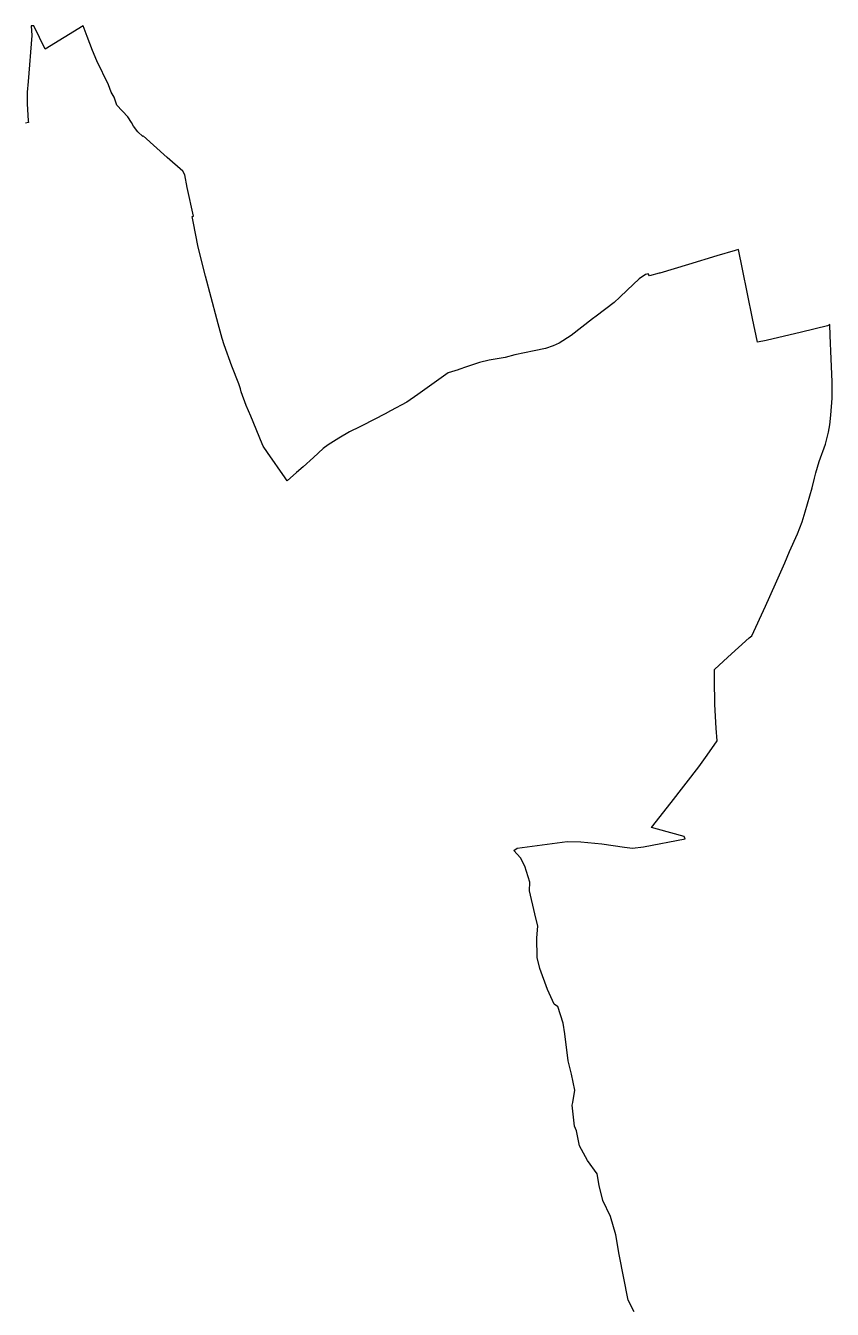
# Model space of a CAD drawing. Extents: x 501969 to 504799, y 6749305 to 6753731.
# Drawn here: x 503359 to 504749, y 6751518 to 6753731 of the extents above; entities that cross this region are included whole.
import ezdxf

# ---------------------------------------------------------------- set-up
doc = ezdxf.new("R2010")
doc.units = 0
doc.linetypes.add('CONTINU', pattern=[0])
doc.layers.add('1SECTION', color=7, linetype='CONTINU')

msp = doc.modelspace()

# ---------------------------------------------------------------- linework, layer by layer
at = {"layer": '1SECTION'}
msp.add_lwpolyline([(504407.95, 6751513.8), (504397.69, 6751533.53), (504382.11, 6751612.4), (504376.58, 6751646.62), (504367.43, 6751677.78), (504354.04, 6751705.53), (504347.65, 6751731.25), (504344.01, 6751751.53), (504327.4, 6751774.49), (504313.98, 6751799.66), (504308.4, 6751825.89), (504305.26, 6751833.53), (504301.16, 6751869.98), (504302.2, 6751874.79), (504305.58, 6751895.62), (504300.21, 6751923.33), (504294, 6751946.58), (504288.37, 6751992.88), (504285.72, 6752011.16), (504276.3, 6752039.85), (504275.83, 6752040.17), (504269.98, 6752044.18), (504258.77, 6752069.67), (504245.46, 6752105.78), (504240.8, 6752124.68), (504240.48, 6752158.57), (504242.04, 6752178.74), (504236.61, 6752199.84), (504227.55, 6752239.35), (504228.07, 6752254.59), (504219.68, 6752281.83), (504212.2, 6752296.33), (504200.41, 6752309.04), (504206.51, 6752313.2), (504292.48, 6752324.49), (504315.87, 6752323.98), (504352.31, 6752320.25), (504391.55, 6752314.93), (504404.94, 6752312.95), (504423.97, 6752315.6), (504496.11, 6752329.34), (504494.18, 6752333.04), (504494.07, 6752333.45), (504448.08, 6752345.64), (504437.7, 6752348.77), (504471.74, 6752391.66), (504519.18, 6752453.49), (504533.52, 6752473.47), (504551.21, 6752498.11), (504549.3, 6752519.87), (504546.81, 6752560.69), (504546.63, 6752603.71), (504546.55, 6752621.29), (504569.27, 6752642.25), (504606.14, 6752675.72), (504610.53, 6752679.25), (504634.3, 6752730.04), (504651.41, 6752768.84), (504667.44, 6752805.22), (504675.55, 6752824.43), (504689.45, 6752854.8), (504697.49, 6752875.61), (504702.86, 6752892.96), (504714.66, 6752934.39), (504718.95, 6752951.11), (504721.21, 6752959.97), (504726.95, 6752979.81), (504737.55, 6753009.5), (504742.74, 6753030.45), (504745.14, 6753042.8), (504746.68, 6753059.83), (504749.34, 6753089), (504749.46, 6753116.94), (504747.49, 6753156.81), (504745.86, 6753196.97), (504745.14, 6753216.01), (504741.3, 6753213.52), (504696.48, 6753202.65), (504635.37, 6753188.29), (504620.79, 6753185.48), (504612.07, 6753226.43), (504594.76, 6753311.43), (504587.54, 6753345.25), (504581.89, 6753343.55), (504550.25, 6753334.08), (504501.64, 6753319.52), (504451.98, 6753304.31), (504451.27, 6753304.12), (504434.57, 6753299.64), (504431.99, 6753303.28), (504427.61, 6753302), (504416.51, 6753294.44), (504395.74, 6753274.88), (504383.41, 6753262.96), (504373.43, 6753254.01), (504342.57, 6753230.48), (504336.32, 6753225.61), (504299.5, 6753196.97), (504278.46, 6753183.73), (504268.26, 6753178.91), (504255.11, 6753174.32), (504235.65, 6753170.76), (504202.15, 6753163.52), (504185.62, 6753159.18), (504158.05, 6753154.37), (504141.64, 6753150.36), (504118.92, 6753143.04), (504105.64, 6753138.03), (504104.46, 6753137.58), (504087.41, 6753132.49), (504035.38, 6753094.93), (504016.15, 6753082.19), (503987.88, 6753067.05), (503978.63, 6753062.15), (503939.76, 6753041.57), (503934.93, 6753039.21), (503917.49, 6753030.7), (503898.79, 6753019.96), (503880.77, 6753008.31), (503872.2, 6753001.94), (503855.56, 6752986.81), (503837.37, 6752970.27), (503826.07, 6752960.45), (503810.07, 6752946.53), (503806.51, 6752951.37), (503776.08, 6752995.32), (503768.76, 6753005.96), (503766.94, 6753010.43), (503747.48, 6753057.76), (503739.35, 6753076.13), (503730.59, 6753099.92), (503729.19, 6753104.99), (503726.78, 6753113.73), (503714.59, 6753143.79), (503701.57, 6753181.06), (503697.64, 6753191.73), (503690.87, 6753217.27), (503688.61, 6753225.77), (503669.05, 6753299.49), (503656.59, 6753348.96), (503647.72, 6753393.36), (503646, 6753401.98), (503648.3, 6753402.39), (503637.69, 6753452.18), (503633.4, 6753474.03), (503629.95, 6753479.97), (503602.88, 6753504.09), (503561.8, 6753540.9), (503561.04, 6753540.25), (503552.72, 6753548.04), (503545.16, 6753557.62), (503541.62, 6753564.42), (503535.25, 6753573.63), (503516.55, 6753593.98), (503511.53, 6753607.9), (503506.71, 6753616.41), (503501.69, 6753629.24), (503481.85, 6753670.66), (503474.13, 6753688.22), (503464.95, 6753712.17), (503458.55, 6753730.81), (503392.94, 6753690.83), (503373.18, 6753731.08), (503372.41, 6753731.02), (503368.59, 6753730.69), (503369.62, 6753714.14), (503363.28, 6753635.08), (503362.03, 6753616.67), (503362.01, 6753596.22), (503363.38, 6753567.22), (503363.9, 6753563.96), (503359.18, 6753563.21)], dxfattribs=at)

doc.saveas('drawing.dxf')
